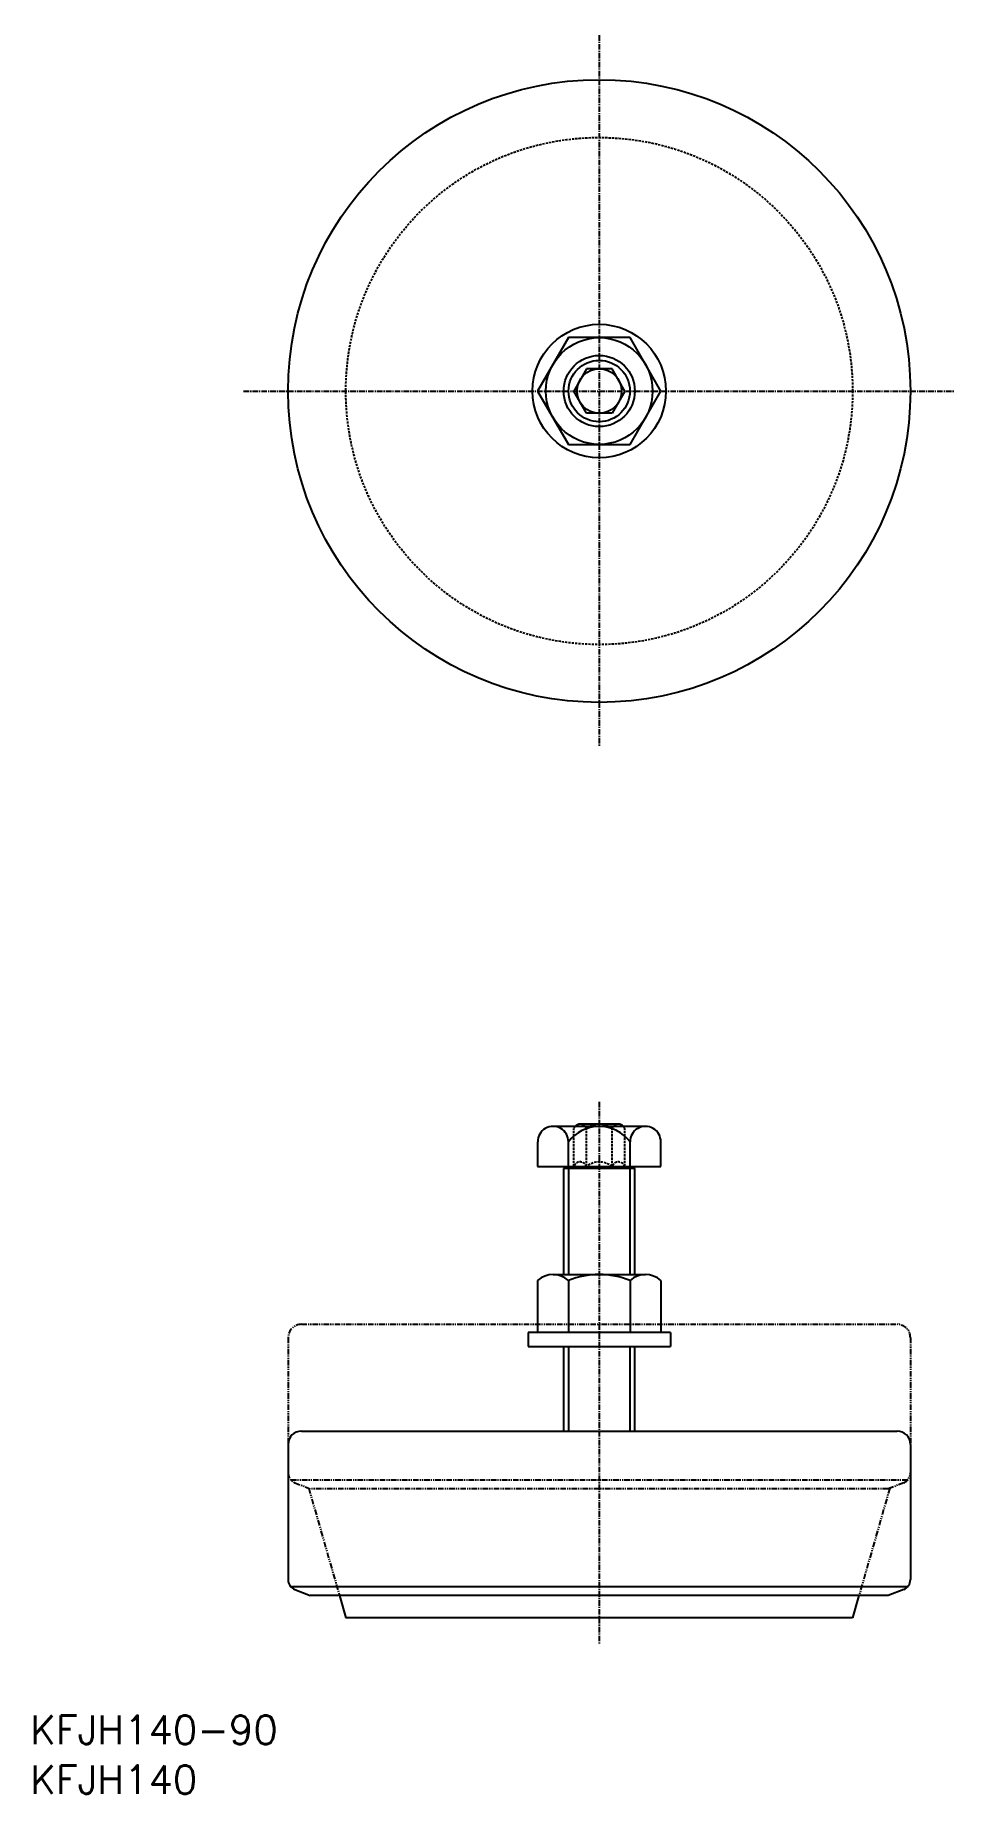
# Model space of a CAD drawing. Extents: x 1 to 208, y 0 to 395.
import ezdxf

# ---------------------------------------------------------------- set-up
doc = ezdxf.new("R2010")
doc.units = 0
for name, pattern in [('CENTER', [2, 1.25, -0.25, 0.25, -0.25]), ('DASHED', [0.75, 0.5, -0.25]), ('PHANTOM', [2.5, 1.25, -0.25, 0.25, -0.25, 0.25, -0.25])]:
    doc.linetypes.add(name, pattern=pattern)
doc.layers.get('0').update_dxf_attribs({"linetype": 'CONTINUOUS'})
doc.layers.add('CENTER', color=1, linetype='CENTER')
doc.styles.get("Standard").update_dxf_attribs({"font": 'txt.shx', "bigfont": 'bigfont.shx'})

msp = doc.modelspace()

# ---------------------------------------------------------------- linework, layer by layer
at = {"color": 7, "linetype": 'CONTINUOUS'}
for p, q in [((121.07, 327.37), (114.14, 315.37)), ((134.93, 327.37), (121.07, 327.37)), ((141.86, 315.37), (134.93, 327.37)), ((125.12, 320.37), (122.25, 315.37)), ((130.87, 320.37), (125.12, 320.37)), ((133.75, 315.37), (130.87, 320.37)), ((114.14, 315.37), (121.07, 303.37)), ((125.12, 310.37), (122.25, 315.37)), ((133.75, 315.37), (130.87, 310.37)), ((134.93, 303.37), (141.86, 315.37)), ((130.87, 310.37), (125.12, 310.37)), ((121.07, 303.37), (134.93, 303.37)), ((132.31, 150.55), (123.69, 150.55)), ((114.14, 146.55), (114.14, 141.05)), ((138.39, 150.05), (117.61, 150.05)), ((121.07, 141.05), (121.07, 146.55)), ((134.93, 141.05), (134.93, 146.55)), ((141.86, 141.05), (141.86, 146.55)), ((114.14, 141.05), (141.86, 141.05)), ((120, 140.55), (122.25, 141.05)), ((136, 140.55), (120, 140.55)), ((120, 116.75), (120, 140.55)), ((133.75, 141.05), (136, 140.55)), ((136, 116.75), (136, 140.55)), ((114.14, 115.39), (114.14, 103.75)), ((117.61, 116.75), (138.39, 116.75)), ((121.07, 115.39), (121.07, 103.75)), ((134.93, 115.39), (134.93, 103.75)), ((141.86, 115.39), (141.86, 103.75)), ((144, 103.75), (112, 103.75)), ((112, 103.75), (112, 100.55)), ((144, 103.75), (144, 100.55)), ((112, 100.55), (144, 100.55)), ((120, 81.55), (120, 100.55)), ((136, 81.55), (136, 100.55)), ((61, 81.55), (195, 81.55)), ((58, 78.55), (58, 48.18)), ((198, 78.55), (198, 48.18)), ((197.37, 46.55), (58.63, 46.55)), ((59.51, 45.95), (63, 44.55)), ((193, 44.55), (63, 44.55)), ((69.57, 44.55), (71, 39.55)), ((193, 44.55), (128, 44.55)), ((186.43, 44.55), (185, 39.55)), ((196.49, 45.95), (193, 44.55)), ((185, 39.55), (71, 39.55))]:
    msp.add_line(p, q, dxfattribs=at)
at = {"color": 3, "linetype": 'DASHED'}
for p, q in [((122.25, 141.05), (122.25, 149.55)), ((125.12, 141.05), (125.12, 149.55)), ((130.87, 141.05), (130.87, 149.55)), ((133.75, 141.05), (133.75, 149.55))]:
    msp.add_line(p, q, dxfattribs=at)
at = {"color": 3, "linetype": 'CONTINUOUS'}
for p, q in [((121.1, 140.55), (121.1, 116.75)), ((134.9, 140.55), (134.9, 116.75)), ((121.1, 100.55), (121.1, 81.55)), ((134.9, 100.55), (134.9, 81.55))]:
    msp.add_line(p, q, dxfattribs=at)
at = {"color": 3, "linetype": 'PHANTOM'}
for p, q in [((61, 105.55), (195, 105.55)), ((58, 102.55), (58, 72.18)), ((198, 102.55), (198, 72.18)), ((197.37, 70.55), (58.63, 70.55)), ((59.51, 69.95), (63, 68.55)), ((62.64, 68.7), (69.57, 44.55)), ((193, 68.55), (63, 68.55)), ((193.36, 68.7), (186.43, 44.55)), ((196.49, 69.95), (193, 68.55))]:
    msp.add_line(p, q, dxfattribs=at)
at = {"color": 7, "linetype": 'CONTINUOUS'}
for radius in [70, 15, 12, 8, 5]:
    msp.add_circle((128, 315.37), radius, dxfattribs=at)
at = {"color": 3, "linetype": 'DASHED'}
msp.add_circle((128, 315.37), 57, dxfattribs=at)
at = {"color": 3, "linetype": 'CONTINUOUS'}
msp.add_circle((128, 315.37), 6.9, dxfattribs=at)
at = {"color": 7, "linetype": 'CONTINUOUS'}
for centre, radius, start, end in [((123.69, 149.02), 1.53, 42.3677, 137.6323), ((128, 145.92), 4.63, 63.1351, 116.8649), ((132.31, 149.02), 1.53, 42.3677, 137.6323), ((117.61, 146.59), 3.46, 359.4093, 180.5907), ((128, 141.45), 8.61, 36.3959, 143.6041), ((123.69, 149.02), 1.53, 20.351, 20.5492), ((128, 145.92), 4.63, 128.1543, 128.358), ((128, 145.92), 4.63, 51.642, 51.8468), ((132.31, 149.02), 1.53, 159.4496, 159.649), ((138.39, 146.59), 3.46, 359.4093, 180.5907), ((117.61, 111.66), 5.09, 47.1166, 132.8833), ((128, 98.43), 18.32, 67.7807, 112.2193), ((138.39, 111.66), 5.09, 47.1167, 132.8834), ((61, 78.55), 3, 90, 180), ((195, 78.55), 3, 0, 90), ((60.4, 48.18), 2.4, 180, 248.1986), ((195.6, 48.18), 2.4, 291.8014, 0)]:
    msp.add_arc(centre, radius, start, end, dxfattribs=at)
at = {"color": 3, "linetype": 'DASHED'}
for centre, radius, start, end in [((123.69, 149.02), 1.53, 137.6323, 159.649), ((123.69, 149.02), 1.53, 20.351, 42.3677), ((128, 145.92), 4.63, 116.8649, 128.358), ((128, 145.92), 4.63, 51.642, 63.1351), ((132.31, 149.02), 1.53, 137.6323, 159.649), ((132.31, 149.02), 1.53, 20.351, 42.3677), ((123.69, 140.52), 1.53, 20.351, 159.649), ((128, 137.42), 4.63, 51.642, 128.358), ((132.31, 140.52), 1.53, 20.351, 159.649)]:
    msp.add_arc(centre, radius, start, end, dxfattribs=at)
at = {"color": 3, "linetype": 'PHANTOM'}
for centre, radius, start, end in [((61, 102.55), 3, 90, 180), ((195, 102.55), 3, 0, 90), ((60.4, 72.18), 2.4, 180, 248.1986), ((195.6, 72.18), 2.4, 291.8014, 0)]:
    msp.add_arc(centre, radius, start, end, dxfattribs=at)
at = {"color": 7, "linetype": 'CONTINUOUS'}
msp.add_point((128, 142.05), dxfattribs=at)
at = {"layer": 'CENTER', "color": 1, "linetype": 'CENTER'}
for p, q in [((128, 395.37), (128, 235.37)), ((48, 315.37), (208, 315.37)), ((128, 155.55), (128, 33.55))]:
    msp.add_line(p, q, dxfattribs=at)

# ---------------------------------------------------------------- texts
at = {"color": 7, "linetype": 'CONTINUOUS'}
for s, p in [('KFJH140-90', (0, 11.18)), ('KFJH140', (0, 0))]:
    msp.add_text(s, height=6.4, dxfattribs=at).set_placement(p)

doc.saveas('drawing.dxf')
